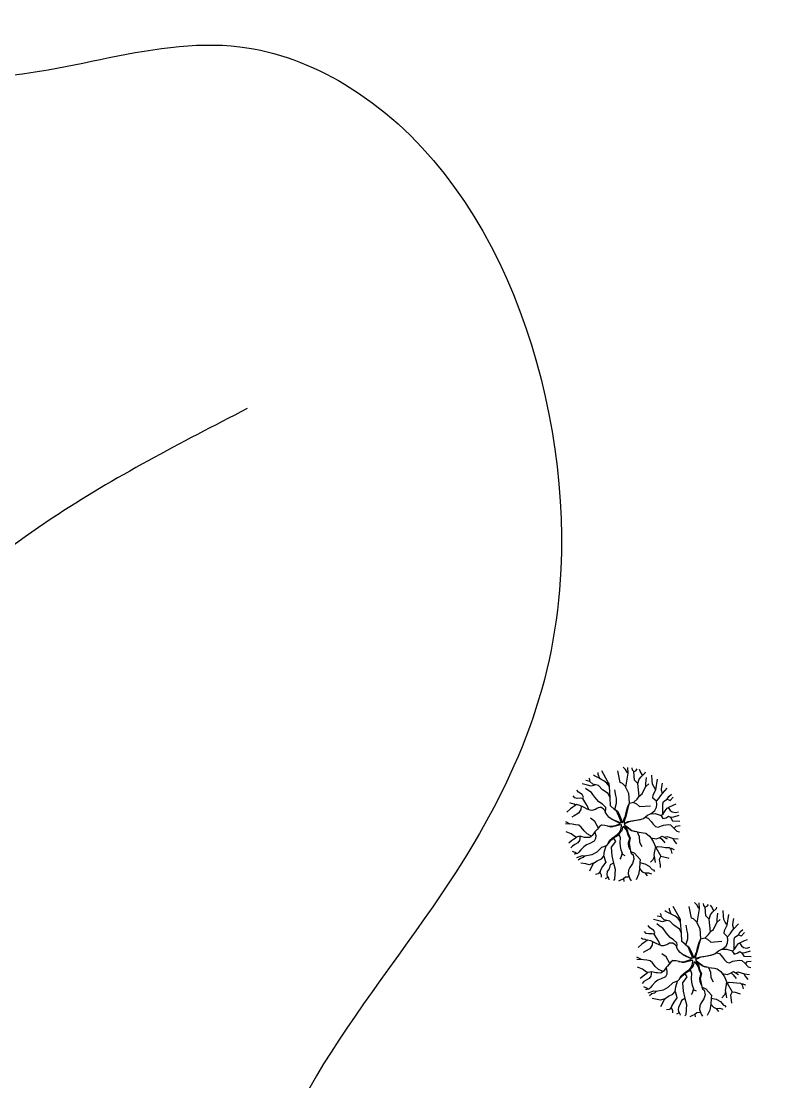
# Model space of a CAD drawing. Extents: x 99089 to 101049, y 99298 to 100905.
# Drawn here: x 100135.6 to 100249.4, y 99825.6 to 99987.9 of the extents above; entities that cross this region are included whole.
import ezdxf

# ---------------------------------------------------------------- set-up
doc = ezdxf.new("R2010")
doc.units = 0
doc.layers.add('Survey Exist Flowline', color=7, linetype='Continuous')
doc.layers.add('Survey Exist Trees', color=7, linetype='Continuous')

msp = doc.modelspace()

# ---------------------------------------------------------------- linework, layer by layer
at = {"layer": 'Survey Exist Flowline'}
msp.add_spline([(100170.18, 99928.63), (100140.36, 99911.85), (100086.67, 99852.18), (100059.08, 99805.56), (100041.28, 99789.66), (100027, 99762.59), (100015.29, 99745.12), (100002.29, 99733.82), (99988.23, 99728.07), (99967.78, 99721.89), (99956.06, 99714.64), (99944.56, 99706.54), (99934.33, 99700.79), (99922.83, 99691.41), (99913.67, 99677.56), (99905.15, 99659.23), (99895.35, 99639.41), (99884.27, 99624.28), (99866.16, 99609.57), (99838.11, 99596.31)], degree=3, dxfattribs=at)
at = {"layer": 'Survey Exist Trees'}
for points in [[(100225.59, 99870.82), (100225.23, 99871.33), (100224.73, 99871.69), (100224.45, 99871.83), (100223.92, 99872.11), (100223.3, 99872.42), (100223.15, 99872.53)], [(100224.12, 99872.01), (100223.89, 99872.65), (100223.89, 99872.93)], [(100225.76, 99867.83), (100225.73, 99869.09), (100225.59, 99870.82), (100225.56, 99871.21), (100225.34, 99871.53), (100224.46, 99873.18)], [(100228.04, 99870.79), (100227.58, 99871.28), (100227.27, 99871.41), (100226.89, 99873.19)], [(100228.38, 99872.89), (100228.06, 99873.43), (100227.73, 99873.78)], [(100228.38, 99873.72), (100228.41, 99872.84), (100228.06, 99870.7), (100228.5, 99869.81), (100228.63, 99868.25), (100229.32, 99868.4), (100229.84, 99868.88), (100230.15, 99869.32), (100229.94, 99871.26), (100229.46, 99871.77), (100229.35, 99873.09), (100229.12, 99873.32), (100229.08, 99873.66)], [(100229.35, 99873.09), (100229.65, 99873.23), (100229.85, 99873.5)], [(100229.94, 99871.25), (100230.13, 99871.91), (100230.44, 99872.31), (100231.06, 99872.89), (100231.13, 99873.05)], [(100230.68, 99872.54), (100230.3, 99873.17), (100230.18, 99873.4)], [(100232.68, 99870.32), (100232.59, 99870.43), (100232.4, 99870.79), (100232.2, 99871.18), (100232.15, 99871.74), (100232.11, 99872.55)], [(100223.5, 99871.05), (100222.8, 99870.86), (100222.24, 99871), (100221.45, 99871.2)], [(100225.73, 99869.09), (100225.4, 99869.73), (100224.56, 99870.32), (100223.92, 99870.94), (100223.05, 99871.16), (100222.63, 99871.58), (100222.01, 99871.72)], [(100222.63, 99871.58), (100222.59, 99871.89), (100222.5, 99872.1)], [(100230.15, 99869.33), (100230.63, 99869.67), (100230.97, 99870.43), (100231.16, 99870.79), (100231.64, 99871.21)], [(100231.16, 99870.79), (100231.17, 99871.27), (100231.28, 99872.16)], [(100231.96, 99866.65), (100232.56, 99867.13), (100232.78, 99867.64), (100232.83, 99868.06), (100232.78, 99868.55), (100232.25, 99869.04), (100232.3, 99869.53), (100232.68, 99870.32), (100232.97, 99871.95)], [(100233.72, 99869.73), (100233.57, 99870.26), (100233.57, 99870.45), (100233.72, 99871.33)], [(100221.54, 99868.95), (100221.22, 99869.01), (100220.69, 99868.98), (100220.3, 99869.07), (100220.06, 99869.37)], [(100222.45, 99867.26), (100222.26, 99867.8), (100221.98, 99868.22), (100221.53, 99868.95), (100221.64, 99869.2), (100221.45, 99869.57), (100220.89, 99869.93), (100220.64, 99870.26)], [(100225.51, 99866.14), (100225.51, 99866.14), (100225.22, 99866.51), (100224.97, 99866.93), (100225.05, 99867.3), (100225.03, 99867.61), (100224.52, 99868.08), (100223.97, 99868.45), (100223.66, 99868.81), (100223.35, 99869.15), (100223.07, 99869.6), (100222.88, 99869.88), (100222.32, 99870.24), (100221.93, 99870.52)], [(100226.41, 99867.29), (100226.71, 99868.25), (100226.71, 99869), (100226.6, 99869.42), (100226.43, 99870.32)], [(100232.78, 99868.55), (100233.15, 99868.97), (100233.48, 99869.45), (100233.74, 99869.75), (100234.45, 99870.54)], [(100233.76, 99866.59), (100233.76, 99868.18), (100233.89, 99868.49), (100234.43, 99868.86), (100234.71, 99869.29), (100235.08, 99869.64)], [(100234.43, 99868.86), (100234.69, 99868.75), (100234.88, 99868.69), (100235.35, 99869.19)], [(100224.99, 99867.04), (100224.75, 99867.3), (100224.41, 99867.58), (100224.13, 99867.58), (100223.88, 99867.55), (100223.66, 99867.44), (100223.46, 99867.3), (100222.93, 99867.16), (100222.65, 99867.19), (100222.2, 99867.36), (100221.84, 99867.52), (100221.53, 99867.69), (100221.05, 99867.92), (100220.55, 99868.03), (100220.3, 99867.86), (100220.02, 99867.67), (100219.65, 99867.41), (100219.1, 99866.88)], [(100220.43, 99867.95), (100220.19, 99868.11), (100219.82, 99868.2), (100219.55, 99868.32)], [(100221.26, 99867.82), (100221.22, 99867.27), (100220.85, 99866.71), (100220.21, 99866.32), (100219.85, 99866.13)], [(100225.93, 99865.83), (100226.22, 99865.73), (100226.61, 99865.54), (100226.98, 99865.38), (100227.3, 99865.25), (100227.38, 99865.25), (100227.4, 99865.34), (100227.28, 99865.67), (100227.06, 99866.26), (100226.86, 99866.74), (100226.73, 99866.97), (100226.36, 99867.3), (100225.76, 99867.83)], [(100226.25, 99867.39), (100226.61, 99867.17), (100226.86, 99867.01), (100227.07, 99866.59), (100227.25, 99866.18), (100227.43, 99865.66), (100227.54, 99865.36), (100227.59, 99865.29), (100227.67, 99865.31), (100227.75, 99865.51), (100227.87, 99865.85), (100228.04, 99866.3), (100228.17, 99866.85), (100228.3, 99867.37), (100228.4, 99867.75), (100228.56, 99868.01)], [(100228.63, 99868.25), (100228.41, 99867.52), (100228.26, 99866.9), (100228.09, 99866.21), (100227.87, 99865.51), (100227.84, 99865.41), (100227.88, 99865.28), (100227.98, 99865.27), (100228.46, 99865.44), (100229, 99865.55), (100229.62, 99865.64), (100230.03, 99865.73), (100230.37, 99865.77)], [(100229.26, 99868.38), (100229.72, 99868.16), (100230.21, 99867.73), (100231.87, 99867.86)], [(100230.57, 99865.83), (100230.82, 99865.92), (100231.41, 99866.4), (100231.88, 99866.65), (100232.58, 99866.68), (100233.34, 99866.42), (100233.56, 99866.4), (100233.81, 99866.65), (100234.12, 99867.09), (100234.43, 99867.51), (100234.77, 99867.68), (100235.24, 99867.91), (100235.83, 99868.14)], [(100234.59, 99867.59), (100234.88, 99867.15), (100235.21, 99866.93), (100235.69, 99866.81), (100236.19, 99866.93)], [(100223.92, 99864.45), (100223.36, 99865.46), (100222.71, 99865.95)], [(100225.28, 99864.77), (100225.77, 99864.72), (100226.22, 99864.77), (100226.71, 99864.89), (100227.16, 99865.08), (100227.21, 99865.16), (100227.15, 99865.22), (100226.43, 99865.54), (100226.03, 99865.75), (100225.51, 99866.14)], [(100231.06, 99866.12), (100231.52, 99865.98), (100231.99, 99865.44), (100232.3, 99865.02), (100232.66, 99864.69), (100233.05, 99864.58), (100233.56, 99864.8), (100233.86, 99864.88), (100234.59, 99864.97), (100234.96, 99864.94), (100235.43, 99864.49), (100235.91, 99863.96), (100236.32, 99863.86)], [(100233.47, 99866.41), (100233.78, 99865.89), (100234.26, 99866.03), (100234.65, 99866.28), (100234.93, 99866.09), (100235.27, 99865.55), (100236.39, 99865.52)], [(100234.87, 99866.13), (100235.07, 99866.11), (100235.46, 99866.17), (100236.29, 99866.42)], [(100222.87, 99863.21), (100222.64, 99863.32), (100222.19, 99863.55), (100221.72, 99864), (100221.27, 99864.59), (100220.91, 99864.87), (100220.4, 99864.95), (100219.9, 99865.03), (100218.9, 99865.08)], [(100219.6, 99865.05), (100218.91, 99865.4)], [(100224.46, 99864.89), (100224.4, 99864.89), (100224.1, 99864.67), (100223.79, 99864.3), (100223.56, 99864.05), (100223.39, 99863.86), (100223.17, 99863.55), (100222.97, 99863.3), (100222.78, 99863.13), (100222.55, 99862.99), (100222.05, 99863.02), (100221.8, 99863.02), (100221.41, 99863.13), (100221.13, 99863.19), (100220.87, 99863.16), (100220.59, 99863.07), (100220.37, 99862.85), (100220.12, 99862.71), (100219.78, 99862.49), (100219.39, 99862.14)], [(100225.34, 99862.03), (100225.65, 99862.59), (100226, 99862.88), (100226.39, 99863.16), (100226.81, 99863.46), (100227.2, 99863.88), (100227.34, 99864.14), (100227.46, 99864.81), (100227.43, 99864.92), (100227.33, 99864.94), (100226.74, 99864.77), (100226.13, 99864.64), (100225.87, 99864.61), (100225.35, 99864.76), (100224.9, 99864.84), (100224.46, 99864.89)], [(100228.8, 99861.13), (100228.58, 99861.64), (100228.53, 99862.09), (100228.52, 99862.25), (100228.61, 99862.52), (100228.7, 99862.94), (100228.45, 99863.37), (100228.33, 99863.89), (100228.14, 99864.23), (100227.87, 99864.61), (100227.77, 99864.67), (100227.67, 99864.65), (100227.6, 99864.53), (100227.49, 99864.09), (100227.46, 99863.95), (100227.06, 99863.51), (100226.85, 99863.28), (100226.23, 99862.89), (100225.61, 99862.33), (100225.09, 99861.75)], [(100230.57, 99865.83), (100230.2, 99865.71), (100229.7, 99865.58), (100229.16, 99865.5), (100228.63, 99865.42), (100228.26, 99865.24), (100227.92, 99865.08), (100227.88, 99865.03), (100227.97, 99864.91), (100228.26, 99864.67), (100228.81, 99864.24), (100229.05, 99864.07), (100229.53, 99863.91)], [(100229.83, 99863.85), (100228.96, 99864.02), (100228.57, 99864.32), (100227.93, 99864.72), (100228.16, 99864.35), (100228.37, 99864.02), (100228.44, 99863.72), (100228.6, 99863.27), (100228.79, 99862.93), (100228.6, 99862.15), (100228.85, 99860.9)], [(100235.49, 99864.42), (100235.82, 99864.74), (100236.4, 99864.82)], [(100220.54, 99863.02), (100220.17, 99863.27), (100219.73, 99863.58), (100218.98, 99863.89)], [(100221.06, 99863.18), (100221.07, 99862.82), (100221.01, 99862.54), (100220.79, 99862.18), (100220.31, 99861.93), (100219.95, 99861.7), (100219.69, 99861.41)], [(100223.37, 99863.82), (100223.51, 99863.3), (100223.48, 99862.85), (100223.25, 99862.43), (100222.63, 99862.09), (100222.1, 99861.9), (100221.68, 99861.59), (100221.23, 99861.11), (100220.92, 99860.75), (100220.7, 99860.53), (100220.21, 99860.43)], [(100226.23, 99862.89), (100226.54, 99862.4), (100225.88, 99861.53), (100225.96, 99860.21), (100226.21, 99859.1), (100226.46, 99858.17), (100226.36, 99856.61), (100226.23, 99856.42)], [(100227.06, 99863.51), (100227.23, 99862.98), (100227.2, 99862.17), (100227.25, 99861.61), (100227.33, 99861.14), (100227.53, 99860.6), (100227.33, 99859.93), (100227.19, 99859.71)], [(100229.83, 99863.85), (100230.77, 99863.74), (100231.19, 99863.65), (100231.74, 99863.23), (100231.93, 99862.94), (100232.3, 99862.41), (100232.71, 99861.45), (100233.48, 99860.14), (100233.21, 99859.62), (100233.34, 99858.83), (100233.37, 99858.4)], [(100229.83, 99863.85), (100230.15, 99863.16), (100230.19, 99862.3), (100230.58, 99861.63)], [(100231.93, 99862.94), (100232.74, 99862.78), (100233.22, 99862.95), (100233.69, 99863.23), (100234.45, 99862.78)], [(100233.31, 99863.01), (100233.64, 99862.73), (100234.08, 99862.17)], [(100234.02, 99863.04), (100234.36, 99863.17), (100234.87, 99863.01), (100235.34, 99862.87), (100236.11, 99862.79)], [(100235.28, 99862.88), (100235.48, 99862.53), (100235.86, 99862.01)], [(100222.58, 99857.9), (100223.15, 99859.07), (100223.73, 99859.43), (100224.37, 99859.75), (100224.74, 99860.16), (100224.87, 99860.91), (100225.09, 99861.75), (100224.38, 99861.48), (100223.66, 99860.77), (100222.92, 99860.36), (100221.85, 99860.17), (100221.44, 99860.22), (100220.56, 99859.91)], [(100232.63, 99861.65), (100232.48, 99860.91), (100232.4, 99860.35), (100232.51, 99859.84), (100232.62, 99859.2)], [(100232.71, 99861.45), (100233.02, 99861.61), (100233.6, 99861.55), (100234.19, 99861.49), (100234.72, 99861.47), (100235, 99861.19), (100235.17, 99860.56)], [(100234.86, 99861.33), (100235.09, 99861.35), (100235.45, 99861.19), (100235.48, 99861.13)], [(100220.6, 99860.51), (100220.38, 99860.69), (100219.95, 99860.88)], [(100221.84, 99860.17), (100221.59, 99859.94), (100221.17, 99859.8), (100220.84, 99859.53)], [(100224.74, 99860.16), (100224.95, 99859.46), (100225.03, 99859.21), (100224.53, 99858.56), (100224.25, 99858.03), (100224.16, 99857.7), (100224.33, 99857.3), (100224.36, 99856.92)], [(100227.5, 99860.5), (100227.61, 99860.44), (100227.95, 99860.27)], [(100228.85, 99860.9), (100228.93, 99860.6), (100229.21, 99860.35), (100229.32, 99859.68), (100229.12, 99859.04), (100228.73, 99858.42), (100228.53, 99858), (100228.47, 99857.44), (100228.75, 99856.68), (100228.93, 99856.37)], [(100228.86, 99860.85), (100229.44, 99860.6), (100230.33, 99859.62), (100230.27, 99859.17), (100230.2, 99858.23), (100230.17, 99857.92), (100230.03, 99857.32), (100229.67, 99856.52)], [(100232.46, 99860.08), (100232.28, 99859.65), (100231.89, 99859.23)], [(100233.48, 99860.14), (100233.91, 99860.07), (100234.52, 99859.87), (100234.69, 99859.83)], [(100223.15, 99859.07), (100222.49, 99858.84), (100221.98, 99858.96), (100221.22, 99859.09)], [(100226.21, 99859.1), (100225.73, 99858.81), (100225.54, 99858.23), (100225.26, 99857.78), (100225.23, 99857.36), (100225.28, 99857.11), (100225.48, 99856.77), (100225.51, 99856.55)], [(100230.21, 99858.26), (100230.63, 99857.77), (100231.02, 99857.58), (100231.58, 99857.61), (100232.04, 99857.46)], [(100230.27, 99859.17), (100231.04, 99858.99), (100231.67, 99858.63), (100232.14, 99858.11), (100232.36, 99858.05), (100232.51, 99857.8)], [(100224.19, 99857.8), (100223.88, 99857.42), (100223.45, 99857.36)], [(100225.34, 99857), (100225.14, 99856.8), (100224.97, 99856.7)], [(100228.65, 99856.95), (100228.08, 99856.91), (100227.74, 99856.66), (100227.3, 99856.46), (100226.99, 99856.3)], [(100227.78, 99856.68), (100227.8, 99856.28)], [(100231.04, 99857.58), (100231.39, 99857.12)], [(100239.28, 99852.16), (100238.97, 99852.69), (100238.64, 99853.04)], [(100239.29, 99852.99), (100239.32, 99852.11), (100238.97, 99849.97), (100239.41, 99849.08), (100239.54, 99847.52), (100240.23, 99847.66), (100240.75, 99848.14), (100241.06, 99848.59), (100240.85, 99850.52), (100240.37, 99851.04), (100240.26, 99852.36), (100240.03, 99852.58), (100239.99, 99852.92)], [(100233.54, 99850.85), (100233.5, 99851.16), (100233.41, 99851.36)], [(100236.5, 99850.09), (100236.14, 99850.59), (100235.64, 99850.96), (100235.36, 99851.1), (100234.83, 99851.38), (100234.21, 99851.69), (100234.06, 99851.79)], [(100235.03, 99851.28), (100234.8, 99851.91), (100234.8, 99852.19)], [(100236.66, 99847.09), (100236.64, 99848.35), (100236.5, 99850.09), (100236.47, 99850.47), (100236.25, 99850.8), (100235.37, 99852.44)], [(100238.95, 99850.05), (100238.49, 99850.55), (100238.18, 99850.67), (100237.79, 99852.45)], [(100240.26, 99852.36), (100240.56, 99852.5), (100240.76, 99852.76)], [(100240.85, 99850.52), (100241.04, 99851.18), (100241.35, 99851.57), (100241.97, 99852.16), (100242.04, 99852.32)], [(100241.59, 99851.8), (100241.21, 99852.44), (100241.09, 99852.67)], [(100242.07, 99850.06), (100242.07, 99850.53), (100242.19, 99851.43)], [(100243.59, 99849.58), (100243.5, 99849.69), (100243.3, 99850.06), (100243.11, 99850.45), (100243.05, 99851.01), (100243.02, 99851.82)], [(100234.41, 99850.31), (100233.7, 99850.12), (100233.14, 99850.26), (100232.36, 99850.46)], [(100236.42, 99845.4), (100236.42, 99845.4), (100236.13, 99845.78), (100235.88, 99846.2), (100235.96, 99846.56), (100235.94, 99846.87), (100235.43, 99847.35), (100234.87, 99847.71), (100234.57, 99848.08), (100234.26, 99848.41), (100233.98, 99848.86), (100233.79, 99849.14), (100233.23, 99849.51), (100232.84, 99849.79)], [(100236.64, 99848.35), (100236.3, 99849), (100235.47, 99849.59), (100234.82, 99850.2), (100233.96, 99850.43), (100233.54, 99850.85), (100232.92, 99850.98)], [(100241.06, 99848.6), (100241.54, 99848.94), (100241.88, 99849.69), (100242.07, 99850.06), (100242.55, 99850.48)], [(100242.87, 99845.92), (100243.47, 99846.4), (100243.69, 99846.9), (100243.74, 99847.33), (100243.69, 99847.82), (100243.16, 99848.31), (100243.21, 99848.79), (100243.59, 99849.58), (100243.88, 99851.21)], [(100243.69, 99847.82), (100244.06, 99848.24), (100244.39, 99848.71), (100244.65, 99849.02), (100245.36, 99849.8)], [(100244.63, 99849), (100244.48, 99849.52), (100244.48, 99849.72), (100244.63, 99850.6)], [(100232.44, 99848.21), (100232.13, 99848.27), (100231.6, 99848.25), (100231.21, 99848.33), (100230.97, 99848.64)], [(100233.36, 99846.53), (100233.17, 99847.07), (100232.89, 99847.49), (100232.44, 99848.22), (100232.55, 99848.47), (100232.36, 99848.83), (100231.8, 99849.2), (100231.55, 99849.52)], [(100237.31, 99846.56), (100237.62, 99847.51), (100237.62, 99848.27), (100237.51, 99848.69), (100237.34, 99849.59)], [(100244.67, 99845.86), (100244.67, 99847.44), (100244.8, 99847.76), (100245.34, 99848.12), (100245.62, 99848.56), (100245.99, 99848.91)], [(100245.34, 99848.12), (100245.59, 99848.01), (100245.79, 99847.96), (100246.26, 99848.45)], [(100235.9, 99846.31), (100235.66, 99846.56), (100235.32, 99846.84), (100235.04, 99846.84), (100234.79, 99846.82), (100234.56, 99846.7), (100234.37, 99846.56), (100233.84, 99846.42), (100233.56, 99846.45), (100233.11, 99846.62), (100232.74, 99846.79), (100232.44, 99846.96), (100231.96, 99847.18), (100231.46, 99847.29), (100231.21, 99847.13), (100230.93, 99846.93), (100230.56, 99846.68), (100230.01, 99846.15)], [(100231.34, 99847.22), (100231.09, 99847.38), (100230.73, 99847.46), (100230.46, 99847.59)], [(100232.17, 99847.09), (100232.13, 99846.54), (100231.76, 99845.98), (100231.12, 99845.59), (100230.76, 99845.4)], [(100236.84, 99845.09), (100237.13, 99845), (100237.52, 99844.81), (100237.89, 99844.65), (100238.21, 99844.51), (100238.28, 99844.52), (100238.31, 99844.6), (100238.19, 99844.94), (100237.97, 99845.52), (100237.77, 99846), (100237.64, 99846.23), (100237.27, 99846.56), (100236.66, 99847.09)], [(100237.16, 99846.65), (100237.52, 99846.43), (100237.77, 99846.27), (100237.98, 99845.85), (100238.16, 99845.44), (100238.34, 99844.93), (100238.45, 99844.62), (100238.5, 99844.55), (100238.58, 99844.57), (100238.66, 99844.78), (100238.78, 99845.12), (100238.95, 99845.56), (100239.08, 99846.11), (100239.21, 99846.63), (100239.31, 99847.01), (100239.47, 99847.28)], [(100239.54, 99847.52), (100239.32, 99846.78), (100239.17, 99846.17), (100239, 99845.48), (100238.78, 99844.78), (100238.75, 99844.67), (100238.79, 99844.55), (100238.89, 99844.54), (100239.37, 99844.7), (100239.91, 99844.81), (100240.53, 99844.91), (100240.94, 99845), (100241.28, 99845.03)], [(100240.17, 99847.65), (100240.63, 99847.43), (100241.12, 99847), (100242.78, 99847.13)], [(100241.47, 99845.1), (100241.73, 99845.19), (100242.31, 99845.66), (100242.79, 99845.91), (100243.49, 99845.94), (100244.25, 99845.69), (100244.47, 99845.66), (100244.72, 99845.91), (100245.03, 99846.36), (100245.34, 99846.78), (100245.68, 99846.95), (100246.15, 99847.17), (100246.74, 99847.41)], [(100245.5, 99846.86), (100245.79, 99846.42), (100246.12, 99846.19), (100246.6, 99846.08), (100247.1, 99846.2)], [(100234.82, 99843.72), (100234.27, 99844.72), (100233.62, 99845.22)], [(100236.18, 99844.04), (100236.68, 99843.99), (100237.13, 99844.03), (100237.62, 99844.16), (100238.07, 99844.34), (100238.12, 99844.42), (100238.06, 99844.48), (100237.34, 99844.81), (100236.94, 99845.02), (100236.42, 99845.4)], [(100241.47, 99845.1), (100241.1, 99844.97), (100240.61, 99844.85), (100240.07, 99844.76), (100239.53, 99844.68), (100239.17, 99844.51), (100238.83, 99844.35), (100238.79, 99844.29), (100238.88, 99844.17), (100239.17, 99843.94), (100239.72, 99843.5), (100239.96, 99843.33), (100240.44, 99843.18)], [(100241.97, 99845.38), (100242.43, 99845.24), (100242.9, 99844.71), (100243.21, 99844.29), (100243.57, 99843.95), (100243.96, 99843.84), (100244.47, 99844.06), (100244.77, 99844.15), (100245.5, 99844.23), (100245.87, 99844.2), (100246.34, 99843.75), (100246.81, 99843.22), (100247.23, 99843.12)], [(100244.38, 99845.67), (100244.69, 99845.16), (100245.17, 99845.3), (100245.56, 99845.55), (100245.84, 99845.35), (100246.17, 99844.82), (100247.29, 99844.78)], [(100245.78, 99845.4), (100245.98, 99845.38), (100246.37, 99845.43), (100247.2, 99845.68)], [(100233.78, 99842.47), (100233.55, 99842.59), (100233.1, 99842.81), (100232.62, 99843.26), (100232.18, 99843.85), (100231.81, 99844.13), (100231.31, 99844.22), (100230.81, 99844.3), (100229.81, 99844.35)], [(100230.51, 99844.31), (100229.82, 99844.67)], [(100235.37, 99844.15), (100235.31, 99844.16), (100235, 99843.93), (100234.7, 99843.57), (100234.47, 99843.32), (100234.3, 99843.12), (100234.08, 99842.81), (100233.88, 99842.56), (100233.69, 99842.39), (100233.46, 99842.25), (100232.96, 99842.28), (100232.71, 99842.28), (100232.31, 99842.39), (100232.03, 99842.45), (100231.78, 99842.42), (100231.5, 99842.34), (100231.28, 99842.12), (100231.03, 99841.98), (100230.69, 99841.75), (100230.3, 99841.41)], [(100236.25, 99841.29), (100236.56, 99841.86), (100236.91, 99842.14), (100237.3, 99842.43), (100237.72, 99842.72), (100238.11, 99843.14), (100238.25, 99843.41), (100238.37, 99844.08), (100238.34, 99844.18), (100238.24, 99844.2), (100237.64, 99844.04), (100237.04, 99843.9), (100236.78, 99843.88), (100236.26, 99844.02), (100235.81, 99844.11), (100235.37, 99844.15)], [(100239.71, 99840.4), (100239.49, 99840.9), (100239.44, 99841.36), (100239.43, 99841.52), (100239.52, 99841.78), (100239.61, 99842.21), (100239.36, 99842.63), (100239.24, 99843.15), (100239.04, 99843.5), (100238.78, 99843.87), (100238.68, 99843.93), (100238.58, 99843.91), (100238.51, 99843.8), (100238.4, 99843.35), (100238.37, 99843.22), (100237.97, 99842.78), (100237.76, 99842.55), (100237.14, 99842.15), (100236.52, 99841.6), (100236, 99841.02)], [(100240.74, 99843.12), (100239.87, 99843.29), (100239.47, 99843.58), (100238.83, 99843.98), (100239.07, 99843.61), (100239.28, 99843.29), (100239.35, 99842.98), (100239.5, 99842.53), (100239.7, 99842.19), (100239.51, 99841.42), (100239.76, 99840.17)], [(100246.4, 99843.69), (100246.73, 99844.01), (100247.31, 99844.09)], [(100231.45, 99842.28), (100231.08, 99842.54), (100230.64, 99842.84), (100229.89, 99843.15)], [(100231.97, 99842.44), (100231.98, 99842.09), (100231.92, 99841.81), (100231.7, 99841.44), (100231.22, 99841.19), (100230.86, 99840.97), (100230.6, 99840.67)], [(100234.28, 99843.08), (100234.41, 99842.56), (100234.38, 99842.11), (100234.16, 99841.69), (100233.54, 99841.36), (100233.01, 99841.16), (100232.59, 99840.85), (100232.14, 99840.38), (100231.83, 99840.01), (100231.61, 99839.79), (100231.12, 99839.7)], [(100237.14, 99842.15), (100237.45, 99841.67), (100236.79, 99840.79), (100236.86, 99839.48), (100237.12, 99838.37), (100237.37, 99837.43), (100237.27, 99835.88), (100237.14, 99835.69)], [(100237.97, 99842.78), (100238.14, 99842.25), (100238.11, 99841.44), (100238.16, 99840.88), (100238.24, 99840.4), (100238.44, 99839.87), (100238.24, 99839.2), (100238.1, 99838.97)], [(100240.74, 99843.12), (100241.68, 99843), (100242.09, 99842.91), (100242.64, 99842.5), (100242.84, 99842.21), (100243.2, 99841.67), (100243.62, 99840.72), (100244.39, 99839.4), (100244.12, 99838.88), (100244.25, 99838.09), (100244.28, 99837.67)], [(100240.74, 99843.12), (100241.06, 99842.42), (100241.1, 99841.56), (100241.49, 99840.9)], [(100242.84, 99842.21), (100243.65, 99842.05), (100244.13, 99842.22), (100244.6, 99842.5), (100245.36, 99842.05)], [(100244.22, 99842.27), (100244.54, 99841.99), (100244.99, 99841.43)], [(100244.92, 99842.3), (100245.27, 99842.44), (100245.78, 99842.27), (100246.25, 99842.13), (100247.02, 99842.05)], [(100246.19, 99842.15), (100246.39, 99841.79), (100246.77, 99841.27)], [(100231.51, 99839.77), (100231.29, 99839.96), (100230.86, 99840.14)], [(100233.49, 99837.16), (100234.06, 99838.34), (100234.64, 99838.7), (100235.28, 99839.02), (100235.64, 99839.42), (100235.78, 99840.17), (100236, 99841.02), (100235.28, 99840.75), (100234.56, 99840.04), (100233.83, 99839.62), (100232.76, 99839.43), (100232.35, 99839.48), (100231.46, 99839.18)], [(100239.76, 99840.17), (100239.84, 99839.87), (100240.12, 99839.62), (100240.23, 99838.94), (100240.03, 99838.3), (100239.64, 99837.68), (100239.44, 99837.26), (100239.38, 99836.7), (100239.66, 99835.95), (100239.84, 99835.64)], [(100239.77, 99840.12), (100240.34, 99839.86), (100241.23, 99838.89), (100241.18, 99838.44), (100241.11, 99837.5), (100241.08, 99837.18), (100240.94, 99836.59), (100240.58, 99835.78)], [(100243.53, 99840.92), (100243.39, 99840.17), (100243.31, 99839.61), (100243.42, 99839.11), (100243.53, 99838.47)], [(100243.62, 99840.72), (100243.93, 99840.87), (100244.51, 99840.82), (100245.1, 99840.76), (100245.63, 99840.73), (100245.91, 99840.45), (100246.08, 99839.83)], [(100245.77, 99840.59), (100246, 99840.62), (100246.36, 99840.45), (100246.39, 99840.39)], [(100232.75, 99839.43), (100232.5, 99839.2), (100232.08, 99839.06), (100231.75, 99838.8)], [(100234.06, 99838.34), (100233.4, 99838.11), (100232.89, 99838.22), (100232.13, 99838.36)], [(100235.64, 99839.42), (100235.86, 99838.72), (100235.94, 99838.47), (100235.44, 99837.83), (100235.16, 99837.3), (100235.07, 99836.96), (100235.24, 99836.57), (100235.27, 99836.19)], [(100237.12, 99838.37), (100236.64, 99838.08), (100236.44, 99837.49), (100236.16, 99837.04), (100236.13, 99836.62), (100236.19, 99836.37), (100236.39, 99836.04), (100236.42, 99835.81)], [(100238.41, 99839.76), (100238.52, 99839.7), (100238.86, 99839.53)], [(100241.18, 99838.44), (100241.95, 99838.25), (100242.58, 99837.89), (100243.05, 99837.37), (100243.27, 99837.32), (100243.42, 99837.06)], [(100243.37, 99839.35), (100243.19, 99838.91), (100242.8, 99838.49)], [(100244.39, 99839.4), (100244.82, 99839.33), (100245.43, 99839.14), (100245.6, 99839.1)], [(100235.1, 99837.07), (100234.79, 99836.68), (100234.35, 99836.62)], [(100241.12, 99837.52), (100241.54, 99837.04), (100241.93, 99836.84), (100242.49, 99836.87), (100242.95, 99836.73)], [(100241.95, 99836.84), (100242.3, 99836.38)], [(100236.25, 99836.27), (100236.05, 99836.06), (100235.88, 99835.97)], [(100239.56, 99836.22), (100238.99, 99836.17), (100238.65, 99835.92), (100238.2, 99835.73), (100237.9, 99835.57)], [(100238.69, 99835.95), (100238.71, 99835.55)]]:
    msp.add_lwpolyline(points, dxfattribs=at)
msp.add_spline([(99406.4, 99490.57), (99430.37, 99527.12), (99479.47, 99555.68), (99529.7, 99567.1), (99563.96, 99602.51), (99615.33, 99682.46), (99619.9, 99735), (99642.74, 99788.68), (99642.74, 99834.37), (99645.02, 99857.22), (99669, 99877.78), (99705.53, 99899.48), (99748.92, 99899.48), (99778.6, 99916.61), (99799.15, 99910.9), (99810.57, 99898.33), (99831.12, 99899.48), (99865.37, 99926.89), (99912.18, 99971.43), (99951, 100007.98), (99964.7, 100005.7), (99971.55, 99995.42), (99990.96, 99969.15), (100030.92, 99982.86), (100057.18, 100012.55), (100096, 99993.14), (100126.83, 99979.43), (100169.07, 99984), (100185.06, 99978.29), (100218.17, 99904.05), (100201.04, 99856.07), (100175.92, 99801.25), (100206.75, 99786.4), (100246.71, 99781.83), (100269.54, 99705.31), (100299.23, 99633.35), (100383.72, 99567.1), (100413.4, 99565.96), (100443.09, 99561.39), (100501.32, 99509.99), (100485.33, 99433.46), (100478.48, 99378.64), (100529.86, 99378.64), (100567.54, 99356.94), (100598.36, 99343.23), (100616.63, 99297.54)], degree=3, dxfattribs=at)

doc.saveas('drawing.dxf')
